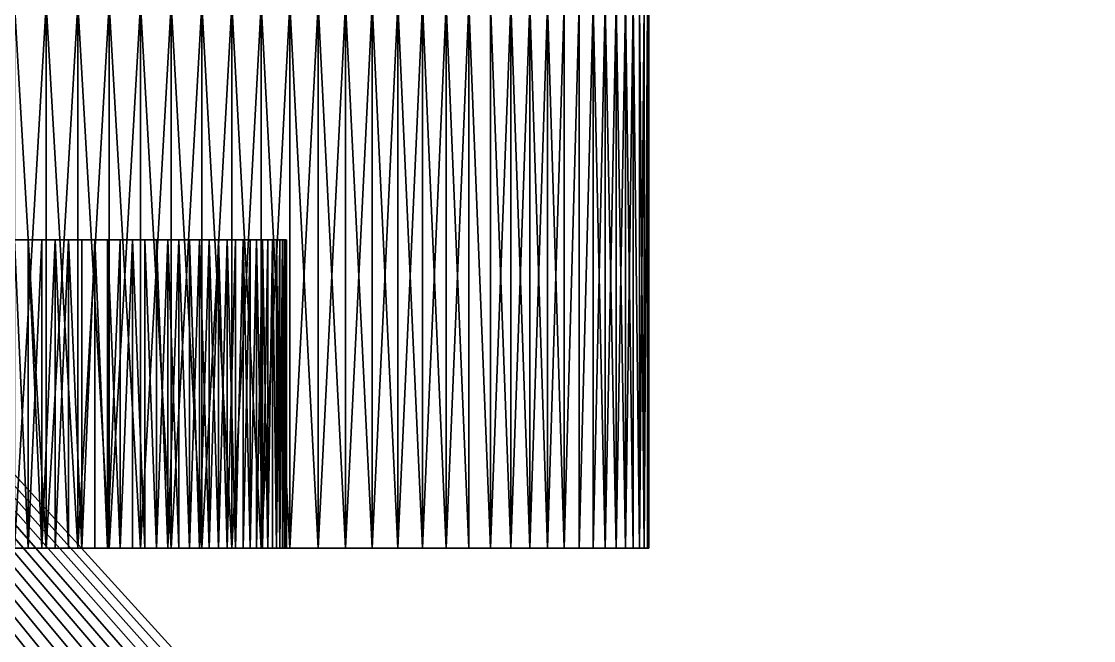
# Model space of a CAD drawing. Header units: millimetres. Extents: x 0 to 520, y -2 to 382.
# Drawn here: x 329.04 to 334.95, y 352.49 to 355.9 of the extents above; entities that cross this region are included whole.
import ezdxf

# ---------------------------------------------------------------- set-up
doc = ezdxf.new("R2010")
doc.units = ezdxf.units.MM

msp = doc.modelspace()

# ---------------------------------------------------------------- linework, layer by layer
at = {"layer": 'BRASS', "color": 52}
for points in [[(509.2, 369.2, 103), (10.8, 369.2, 103), (10.8, 10.8, 103)], [(509.2, 369.2, 103), (10.8, 10.8, 103), (509.2, 10.8, 103)], [(20.5, 359.5, 86), (499.5, 359.5, 86), (184.9589, 344.6495, 86)], [(184.9589, 344.6495, 86), (499.5, 359.5, 86), (185.0411, 344.6495, 86)], [(185.0411, 344.6495, 86), (499.5, 359.5, 86), (185.1233, 344.6454, 86)], [(185.1233, 344.6454, 86), (499.5, 359.5, 86), (185.2052, 344.6372, 86)], [(185.2052, 344.6372, 86), (499.5, 359.5, 86), (185.2865, 344.6249, 86)], [(185.2865, 344.6249, 86), (499.5, 359.5, 86), (185.3672, 344.6086, 86)], [(185.3672, 344.6086, 86), (499.5, 359.5, 86), (185.4469, 344.5883, 86)], [(185.4469, 344.5883, 86), (499.5, 359.5, 86), (185.5255, 344.5641, 86)], [(185.5255, 344.5641, 86), (499.5, 359.5, 86), (334.9589, 344.6495, 86)]]:
    msp.add_3dface(points, dxfattribs=at)
at = {"layer": 'STEEL', "color": 8}
for points in [[(335.0561, 346.7493, 86), (347, 360, 86), (323, 360, 86)], [(334.9439, 346.7493, 86), (335.0561, 346.7493, 86), (323, 360, 86)], [(334.8319, 346.7437, 86), (334.9439, 346.7493, 86), (323, 360, 86)], [(334.7202, 346.7325, 86), (334.8319, 346.7437, 86), (323, 360, 86)], [(334.6093, 346.7158, 86), (334.7202, 346.7325, 86), (323, 360, 86)], [(334.4993, 346.6936, 86), (334.6093, 346.7158, 86), (323, 360, 86)], [(334.3906, 346.6659, 86), (334.4993, 346.6936, 86), (323, 360, 86)], [(334.2834, 346.6328, 86), (334.3906, 346.6659, 86), (323, 360, 86)], [(334.178, 346.5945, 86), (334.2834, 346.6328, 86), (323, 360, 86)], [(334.0746, 346.5509, 86), (334.178, 346.5945, 86), (323, 360, 86)], [(333.9735, 346.5022, 86), (334.0746, 346.5509, 86), (323, 360, 86)], [(333.875, 346.4486, 86), (333.9735, 346.5022, 86), (323, 360, 86)], [(333.7793, 346.3901, 86), (333.875, 346.4486, 86), (323, 360, 86)], [(333.6866, 346.3269, 86), (333.7793, 346.3901, 86), (323, 360, 86)], [(333.5971, 346.2591, 86), (333.6866, 346.3269, 86), (323, 360, 86)], [(333.5112, 346.187, 86), (333.5971, 346.2591, 86), (323, 360, 86)], [(333.429, 346.1107, 86), (333.5112, 346.187, 86), (323, 360, 86)], [(333.3506, 346.0304, 86), (333.429, 346.1107, 86), (323, 360, 86)], [(333.2764, 345.9463, 86), (333.3506, 346.0304, 86), (323, 360, 86)], [(333.2065, 345.8586, 86), (333.2764, 345.9463, 86), (323, 360, 86)], [(333.141, 345.7675, 86), (333.2065, 345.8586, 86), (323, 360, 86)], [(333.0801, 345.6732, 86), (333.141, 345.7675, 86), (323, 360, 86)], [(333.024, 345.5761, 86), (333.0801, 345.6732, 86), (323, 360, 86)], [(332.9728, 345.4762, 86), (333.024, 345.5761, 86), (323, 360, 86)], [(332.9267, 345.374, 86), (332.9728, 345.4762, 86), (323, 360, 86)], [(332.8857, 345.2695, 86), (332.9267, 345.374, 86), (323, 360, 86)], [(332.85, 345.1632, 86), (332.8857, 345.2695, 86), (323, 360, 86)], [(332.8196, 345.0552, 86), (332.85, 345.1632, 86), (323, 360, 86)], [(332.7946, 344.9458, 86), (332.8196, 345.0552, 86), (323, 360, 86)], [(332.7751, 344.8353, 86), (332.7946, 344.9458, 86), (323, 360, 86)], [(332.7612, 344.724, 86), (332.7751, 344.8353, 86), (323, 360, 86)], [(323, 332, 86), (332.7612, 344.724, 86), (323, 360, 86)], [(334.9439, 346.7493, 83), (323, 357, 83), (335.0561, 346.7493, 83)], [(334.8319, 346.7437, 83), (323, 357, 83), (334.9439, 346.7493, 83)], [(334.7202, 346.7325, 83), (323, 357, 83), (334.8319, 346.7437, 83)], [(334.6093, 346.7158, 83), (323, 357, 83), (334.7202, 346.7325, 83)], [(334.4993, 346.6936, 83), (323, 357, 83), (334.6093, 346.7158, 83)], [(334.3906, 346.6659, 83), (323, 357, 83), (334.4993, 346.6936, 83)], [(334.2834, 346.6328, 83), (323, 357, 83), (334.3906, 346.6659, 83)], [(334.178, 346.5945, 83), (323, 357, 83), (334.2834, 346.6328, 83)], [(334.0746, 346.5509, 83), (323, 357, 83), (334.178, 346.5945, 83)], [(333.9735, 346.5022, 83), (323, 357, 83), (334.0746, 346.5509, 83)], [(333.875, 346.4486, 83), (323, 357, 83), (333.9735, 346.5022, 83)], [(333.7793, 346.3901, 83), (323, 357, 83), (333.875, 346.4486, 83)], [(333.6866, 346.3269, 83), (323, 357, 83), (333.7793, 346.3901, 83)], [(335.0561, 346.7493, 83), (323, 357, 83), (347, 357, 83)], [(333.6866, 346.3269, 83), (333.5971, 346.2591, 83), (323, 357, 83)], [(333.5971, 346.2591, 83), (333.5112, 346.187, 83), (323, 357, 83)], [(333.5112, 346.187, 83), (333.429, 346.1107, 83), (323, 357, 83)], [(333.429, 346.1107, 83), (333.3506, 346.0304, 83), (323, 357, 83)], [(333.3506, 346.0304, 83), (333.2764, 345.9463, 83), (323, 357, 83)], [(333.2764, 345.9463, 83), (333.2065, 345.8586, 83), (323, 357, 83)], [(333.2065, 345.8586, 83), (333.141, 345.7675, 83), (323, 357, 83)], [(333.141, 345.7675, 83), (333.0801, 345.6732, 83), (323, 357, 83)], [(333.0801, 345.6732, 83), (333.024, 345.5761, 83), (323, 357, 83)], [(333.024, 345.5761, 83), (332.9728, 345.4762, 83), (323, 357, 83)], [(332.9728, 345.4762, 83), (332.9267, 345.374, 83), (323, 357, 83)], [(332.9267, 345.374, 83), (332.8857, 345.2695, 83), (323, 357, 83)], [(332.8857, 345.2695, 83), (332.85, 345.1632, 83), (323, 357, 83)], [(332.85, 345.1632, 83), (332.8196, 345.0552, 83), (323, 357, 83)], [(332.8196, 345.0552, 83), (332.7946, 344.9458, 83), (323, 357, 83)], [(332.7946, 344.9458, 83), (332.7751, 344.8353, 83), (323, 357, 83)], [(332.7751, 344.8353, 83), (332.7612, 344.724, 83), (323, 357, 83)], [(332.7612, 344.724, 83), (332.7528, 344.6122, 83), (323, 357, 83)], [(332.7528, 344.6122, 83), (332.75, 344.5, 83), (323, 357, 83)], [(332.75, 344.5, 83), (323, 332, 83), (323, 357, 83)], [(329.1745, 353, 72.0044), (329, 353, 72), (329, 356, 72)], [(329.1745, 353, 72.0044), (329, 356, 72), (329.1745, 356, 72.0044)], [(329, 353, 79), (329.1745, 356, 78.9956), (329, 356, 79)], [(329, 353, 79), (329.1745, 353, 78.9956), (329.1745, 356, 78.9956)], [(329.3485, 353, 72.0174), (329.1745, 353, 72.0044), (329.1745, 356, 72.0044)], [(329.3485, 353, 72.0174), (329.1745, 356, 72.0044), (329.3485, 356, 72.0174)], [(329.1745, 353, 78.9956), (329.3485, 353, 78.9826), (329.3485, 356, 78.9826)], [(329.1745, 353, 78.9956), (329.3485, 356, 78.9826), (329.1745, 356, 78.9956)], [(329.5216, 353, 72.0391), (329.3485, 353, 72.0174), (329.3485, 356, 72.0174)], [(329.5216, 353, 72.0391), (329.3485, 356, 72.0174), (329.5216, 356, 72.0391)], [(329.3485, 353, 78.9826), (329.5216, 356, 78.9609), (329.3485, 356, 78.9826)], [(329.3485, 353, 78.9826), (329.5216, 353, 78.9609), (329.5216, 356, 78.9609)], [(329.6935, 353, 72.0694), (329.5216, 353, 72.0391), (329.5216, 356, 72.0391)], [(329.6935, 353, 72.0694), (329.5216, 356, 72.0391), (329.6935, 356, 72.0694)], [(329.5216, 353, 78.9609), (329.6935, 353, 78.9306), (329.6935, 356, 78.9306)], [(329.5216, 353, 78.9609), (329.6935, 356, 78.9306), (329.5216, 356, 78.9609)], [(329.8637, 353, 72.1082), (329.6935, 353, 72.0694), (329.6935, 356, 72.0694)], [(329.8637, 353, 72.1082), (329.6935, 356, 72.0694), (329.8637, 356, 72.1082)], [(329.6935, 353, 78.9306), (329.8637, 353, 78.8918), (329.8637, 356, 78.8918)], [(329.6935, 353, 78.9306), (329.8637, 356, 78.8918), (329.6935, 356, 78.9306)], [(330.0316, 353, 72.1555), (329.8637, 353, 72.1082), (329.8637, 356, 72.1082)], [(330.0316, 353, 72.1555), (329.8637, 356, 72.1082), (330.0316, 356, 72.1555)], [(329.8637, 353, 78.8918), (330.0316, 353, 78.8445), (330.0316, 356, 78.8445)], [(329.8637, 353, 78.8918), (330.0316, 356, 78.8445), (329.8637, 356, 78.8918)], [(330.1971, 353, 72.2111), (330.0316, 353, 72.1555), (330.0316, 356, 72.1555)], [(330.1971, 353, 72.2111), (330.0316, 356, 72.1555), (330.1971, 356, 72.2111)], [(330.0316, 353, 78.8445), (330.1971, 353, 78.7889), (330.1971, 356, 78.7889)], [(330.0316, 353, 78.8445), (330.1971, 356, 78.7889), (330.0316, 356, 78.8445)], [(330.3595, 353, 72.2748), (330.1971, 353, 72.2111), (330.1971, 356, 72.2111)], [(330.3595, 353, 72.2748), (330.1971, 356, 72.2111), (330.3595, 356, 72.2748)], [(330.1971, 353, 78.7889), (330.3595, 353, 78.7252), (330.3595, 356, 78.7252)], [(330.1971, 353, 78.7889), (330.3595, 356, 78.7252), (330.1971, 356, 78.7889)], [(330.5186, 353, 72.3466), (330.3595, 353, 72.2748), (330.3595, 356, 72.2748)], [(330.5186, 353, 72.3466), (330.3595, 356, 72.2748), (330.5186, 356, 72.3466)], [(330.3595, 353, 78.7252), (330.5186, 353, 78.6534), (330.5186, 356, 78.6534)], [(330.3595, 353, 78.7252), (330.5186, 356, 78.6534), (330.3595, 356, 78.7252)], [(330.6739, 353, 72.4262), (330.5186, 353, 72.3466), (330.5186, 356, 72.3466)], [(330.6739, 353, 72.4262), (330.5186, 356, 72.3466), (330.6739, 356, 72.4262)], [(330.5186, 353, 78.6534), (330.6739, 353, 78.5738), (330.6739, 356, 78.5738)], [(330.5186, 353, 78.6534), (330.6739, 356, 78.5738), (330.5186, 356, 78.6534)], [(330.825, 353, 72.5135), (330.6739, 353, 72.4262), (330.6739, 356, 72.4262)], [(330.825, 353, 72.5135), (330.6739, 356, 72.4262), (330.825, 356, 72.5135)], [(330.6739, 353, 78.5738), (330.825, 353, 78.4865), (330.825, 356, 78.4865)], [(330.6739, 353, 78.5738), (330.825, 356, 78.4865), (330.6739, 356, 78.5738)], [(330.9716, 353, 72.6082), (330.825, 356, 72.5135), (330.9716, 356, 72.6082)], [(330.9716, 353, 72.6082), (330.825, 353, 72.5135), (330.825, 356, 72.5135)], [(330.825, 353, 78.4865), (330.9716, 353, 78.3918), (330.9716, 356, 78.3918)], [(330.825, 353, 78.4865), (330.9716, 356, 78.3918), (330.825, 356, 78.4865)], [(331.1133, 353, 72.71), (330.9716, 356, 72.6082), (331.1133, 356, 72.71)], [(331.1133, 353, 72.71), (330.9716, 353, 72.6082), (330.9716, 356, 72.6082)], [(330.9716, 353, 78.3918), (331.1133, 353, 78.29), (331.1133, 356, 78.29)], [(330.9716, 353, 78.3918), (331.1133, 356, 78.29), (330.9716, 356, 78.3918)], [(331.2498, 353, 72.8188), (331.1133, 356, 72.71), (331.2498, 356, 72.8188)], [(331.2498, 353, 72.8188), (331.1133, 353, 72.71), (331.1133, 356, 72.71)], [(331.1133, 353, 78.29), (331.2498, 353, 78.1812), (331.2498, 356, 78.1812)], [(331.1133, 353, 78.29), (331.2498, 356, 78.1812), (331.1133, 356, 78.29)], [(331.3806, 353, 72.9343), (331.2498, 356, 72.8188), (331.3806, 356, 72.9343)], [(331.3806, 353, 72.9343), (331.2498, 353, 72.8188), (331.2498, 356, 72.8188)], [(331.2498, 353, 78.1812), (331.3806, 353, 78.0657), (331.3806, 356, 78.0657)], [(331.2498, 353, 78.1812), (331.3806, 356, 78.0657), (331.2498, 356, 78.1812)], [(331.5055, 353, 73.0562), (331.3806, 356, 72.9343), (331.5055, 356, 73.0562)], [(331.5055, 353, 73.0562), (331.3806, 353, 72.9343), (331.3806, 356, 72.9343)], [(331.3806, 353, 78.0657), (331.5055, 356, 77.9438), (331.3806, 356, 78.0657)], [(331.3806, 353, 78.0657), (331.5055, 353, 77.9438), (331.5055, 356, 77.9438)], [(331.6242, 353, 73.1841), (331.5055, 356, 73.0562), (331.6242, 356, 73.1841)], [(331.6242, 353, 73.1841), (331.5055, 353, 73.0562), (331.5055, 356, 73.0562)], [(331.6242, 353, 77.8159), (331.6242, 356, 77.8159), (331.5055, 356, 77.9438)], [(331.5055, 353, 77.9438), (331.6242, 353, 77.8159), (331.5055, 356, 77.9438)], [(331.7364, 353, 73.3178), (331.6242, 356, 73.1841), (331.7364, 356, 73.3178)], [(331.7364, 353, 73.3178), (331.6242, 353, 73.1841), (331.6242, 356, 73.1841)], [(331.6242, 353, 77.8159), (331.7364, 356, 77.6822), (331.6242, 356, 77.8159)], [(331.6242, 353, 77.8159), (331.7364, 353, 77.6822), (331.7364, 356, 77.6822)], [(331.7364, 353, 73.3178), (331.7364, 356, 73.3178), (331.8418, 356, 73.4569)], [(331.8418, 353, 73.4569), (331.7364, 353, 73.3178), (331.8418, 356, 73.4569)], [(331.8418, 353, 77.5431), (331.8418, 356, 77.5431), (331.7364, 356, 77.6822)], [(331.7364, 353, 77.6822), (331.8418, 353, 77.5431), (331.7364, 356, 77.6822)], [(331.9401, 353, 73.6011), (331.8418, 356, 73.4569), (331.9401, 356, 73.6011)], [(331.9401, 353, 73.6011), (331.8418, 353, 73.4569), (331.8418, 356, 73.4569)], [(331.8418, 353, 77.5431), (331.9401, 356, 77.3989), (331.8418, 356, 77.5431)], [(331.8418, 353, 77.5431), (331.9401, 353, 77.3989), (331.9401, 356, 77.3989)], [(332.0311, 353, 73.75), (331.9401, 356, 73.6011), (332.0311, 356, 73.75)], [(332.0311, 353, 73.75), (331.9401, 353, 73.6011), (331.9401, 356, 73.6011)], [(331.9401, 353, 77.3989), (332.0311, 356, 77.25), (331.9401, 356, 77.3989)], [(331.9401, 353, 77.3989), (332.0311, 353, 77.25), (332.0311, 356, 77.25)], [(332.0311, 353, 73.75), (332.0311, 356, 73.75), (332.1146, 356, 73.9033)], [(332.1146, 353, 73.9033), (332.0311, 353, 73.75), (332.1146, 356, 73.9033)], [(332.0311, 353, 77.25), (332.1146, 356, 77.0967), (332.0311, 356, 77.25)], [(332.0311, 353, 77.25), (332.1146, 353, 77.0967), (332.1146, 356, 77.0967)], [(332.1146, 353, 73.9033), (332.1146, 356, 73.9033), (332.1903, 356, 74.0605)], [(332.1903, 353, 74.0605), (332.1146, 353, 73.9033), (332.1903, 356, 74.0605)], [(332.1146, 353, 77.0967), (332.1903, 356, 76.9395), (332.1146, 356, 77.0967)], [(332.1146, 353, 77.0967), (332.1903, 353, 76.9395), (332.1903, 356, 76.9395)], [(332.2581, 353, 74.2213), (332.1903, 356, 74.0605), (332.2581, 356, 74.2213)], [(332.2581, 353, 74.2213), (332.1903, 353, 74.0605), (332.1903, 356, 74.0605)], [(332.1903, 353, 76.9395), (332.2581, 356, 76.7787), (332.1903, 356, 76.9395)], [(332.1903, 353, 76.9395), (332.2581, 353, 76.7787), (332.2581, 356, 76.7787)], [(332.3177, 353, 74.3853), (332.2581, 353, 74.2213), (332.2581, 356, 74.2213)], [(332.3177, 353, 74.3853), (332.2581, 356, 74.2213), (332.3177, 356, 74.3853)], [(332.2581, 353, 76.7787), (332.3177, 356, 76.6147), (332.2581, 356, 76.7787)], [(332.2581, 353, 76.7787), (332.3177, 353, 76.6147), (332.3177, 356, 76.6147)], [(332.3692, 353, 74.5521), (332.3177, 353, 74.3853), (332.3177, 356, 74.3853)], [(332.3692, 353, 74.5521), (332.3177, 356, 74.3853), (332.3692, 356, 74.5521)], [(332.3177, 353, 76.6147), (332.3692, 356, 76.4479), (332.3177, 356, 76.6147)], [(332.3177, 353, 76.6147), (332.3692, 353, 76.4479), (332.3692, 356, 76.4479)], [(332.4122, 353, 74.7212), (332.3692, 353, 74.5521), (332.3692, 356, 74.5521)], [(332.4122, 353, 74.7212), (332.3692, 356, 74.5521), (332.4122, 356, 74.7212)], [(332.3692, 353, 76.4479), (332.4122, 356, 76.2788), (332.3692, 356, 76.4479)], [(332.3692, 353, 76.4479), (332.4122, 353, 76.2788), (332.4122, 356, 76.2788)], [(332.4468, 353, 74.8922), (332.4122, 353, 74.7212), (332.4122, 356, 74.7212)], [(332.4468, 353, 74.8922), (332.4122, 356, 74.7212), (332.4468, 356, 74.8922)], [(332.4468, 353, 76.1078), (332.4468, 356, 76.1078), (332.4122, 356, 76.2788)], [(332.4122, 353, 76.2788), (332.4468, 353, 76.1078), (332.4122, 356, 76.2788)], [(332.4728, 353, 75.0648), (332.4468, 356, 74.8922), (332.4728, 356, 75.0648)], [(332.4728, 353, 75.0648), (332.4468, 353, 74.8922), (332.4468, 356, 74.8922)], [(332.4468, 353, 76.1078), (332.4728, 356, 75.9352), (332.4468, 356, 76.1078)], [(332.4468, 353, 76.1078), (332.4728, 353, 75.9352), (332.4728, 356, 75.9352)], [(332.4728, 353, 75.0648), (332.4728, 356, 75.0648), (332.4902, 356, 75.2384)], [(332.4902, 353, 75.2384), (332.4728, 353, 75.0648), (332.4902, 356, 75.2384)], [(332.4728, 353, 75.9352), (332.4902, 356, 75.7616), (332.4728, 356, 75.9352)], [(332.4728, 353, 75.9352), (332.4902, 353, 75.7616), (332.4902, 356, 75.7616)], [(332.4902, 353, 75.2384), (332.4902, 356, 75.2384), (332.4989, 356, 75.4127)], [(332.4989, 353, 75.4127), (332.4902, 353, 75.2384), (332.4989, 356, 75.4127)], [(332.4902, 353, 75.7616), (332.4989, 356, 75.5873), (332.4902, 356, 75.7616)], [(332.4902, 353, 75.7616), (332.4989, 353, 75.5873), (332.4989, 356, 75.5873)], [(332.4989, 353, 75.5873), (332.4989, 356, 75.4127), (332.4989, 356, 75.5873)], [(332.4989, 353, 75.5873), (332.4989, 353, 75.4127), (332.4989, 356, 75.4127)], [(327.5005, 354.7, 75.4626), (327.5376, 354.7, 75.1662), (330.4624, 354.7, 75.1662)], [(327.5005, 354.7, 75.4626), (330.4624, 354.7, 75.1662), (330.4772, 354.7, 75.2395)], [(327.5005, 354.7, 75.4626), (330.4772, 354.7, 75.2395), (330.4884, 354.7, 75.3135)], [(327.5005, 354.7, 75.5374), (327.5005, 354.7, 75.4626), (330.4884, 354.7, 75.3135)], [(327.5005, 354.7, 75.5374), (330.4884, 354.7, 75.3135), (330.4958, 354.7, 75.3879)], [(327.5376, 354.7, 75.8338), (327.5005, 354.7, 75.5374), (330.4958, 354.7, 75.3879)], [(327.5376, 354.7, 75.1662), (330.4219, 354.7, 75.0223), (330.4439, 354.7, 75.0937)], [(327.5376, 354.7, 75.1662), (330.4439, 354.7, 75.0937), (330.4624, 354.7, 75.1662)], [(327.5376, 354.7, 75.1662), (327.5561, 354.7, 75.0937), (330.4219, 354.7, 75.0223)], [(327.5376, 354.7, 75.8338), (330.4958, 354.7, 75.6121), (330.4772, 354.7, 75.7605)], [(327.5376, 354.7, 75.8338), (330.4958, 354.7, 75.3879), (330.4995, 354.7, 75.5374)], [(327.5376, 354.7, 75.8338), (330.4995, 354.7, 75.5374), (330.4958, 354.7, 75.6121)], [(327.5561, 354.7, 75.9063), (327.5376, 354.7, 75.8338), (330.4772, 354.7, 75.7605)], [(327.5561, 354.7, 75.0937), (330.3348, 354.7, 74.8157), (330.4219, 354.7, 75.0223)], [(327.5561, 354.7, 75.0937), (327.6327, 354.7, 74.8831), (330.3348, 354.7, 74.8157)], [(327.6327, 354.7, 76.1169), (327.5561, 354.7, 75.9063), (330.4772, 354.7, 75.7605)], [(327.6327, 354.7, 74.8831), (330.2179, 354.7, 74.6244), (330.3348, 354.7, 74.8157)], [(327.6327, 354.7, 74.8831), (327.701, 354.7, 74.75), (330.1727, 354.7, 74.5648)], [(327.6327, 354.7, 74.8831), (330.1727, 354.7, 74.5648), (330.2179, 354.7, 74.6244)], [(327.6652, 354.7, 76.1843), (327.6327, 354.7, 76.1169), (330.4772, 354.7, 75.7605)], [(327.6652, 354.7, 76.1843), (330.4772, 354.7, 75.7605), (330.3673, 354.7, 76.1169)], [(327.701, 354.7, 76.25), (327.6652, 354.7, 76.1843), (330.3673, 354.7, 76.1169)], [(327.701, 354.7, 74.75), (327.74, 354.7, 74.6862), (330.1247, 354.7, 74.5075)], [(327.701, 354.7, 74.75), (330.1247, 354.7, 74.5075), (330.1727, 354.7, 74.5648)], [(327.7821, 354.7, 76.3756), (327.701, 354.7, 76.25), (330.3673, 354.7, 76.1169)], [(327.74, 354.7, 74.6862), (327.8753, 354.7, 74.5075), (330.0203, 354.7, 74.4004)], [(327.74, 354.7, 74.6862), (330.0203, 354.7, 74.4004), (330.0738, 354.7, 74.4526)], [(327.74, 354.7, 74.6862), (330.0738, 354.7, 74.4526), (330.1247, 354.7, 74.5075)], [(327.7821, 354.7, 76.3756), (330.3673, 354.7, 76.1169), (330.3348, 354.7, 76.1843)], [(327.7821, 354.7, 76.3756), (330.3348, 354.7, 76.1843), (330.2179, 354.7, 76.3756)], [(327.9262, 354.7, 76.5474), (327.7821, 354.7, 76.3756), (330.2179, 354.7, 76.3756)], [(327.8753, 354.7, 74.5075), (329.3701, 354.7, 74.0464), (329.4421, 354.7, 74.0666)], [(327.8753, 354.7, 74.5075), (329.4421, 354.7, 74.0666), (329.513, 354.7, 74.0905)], [(327.8753, 354.7, 74.5075), (329.513, 354.7, 74.0905), (329.5827, 354.7, 74.1178)], [(327.8753, 354.7, 74.5075), (329.5827, 354.7, 74.1178), (329.6508, 354.7, 74.1485)], [(327.8753, 354.7, 74.5075), (329.6508, 354.7, 74.1485), (329.7174, 354.7, 74.1827)], [(327.8753, 354.7, 74.5075), (329.7174, 354.7, 74.1827), (329.7822, 354.7, 74.2201)], [(327.8753, 354.7, 74.5075), (329.7822, 354.7, 74.2201), (329.845, 354.7, 74.2606)], [(327.8753, 354.7, 74.5075), (329.845, 354.7, 74.2606), (329.9057, 354.7, 74.3043)], [(327.8753, 354.7, 74.5075), (329.9057, 354.7, 74.3043), (329.9642, 354.7, 74.3509)], [(327.8753, 354.7, 74.5075), (329.9642, 354.7, 74.3509), (330.0203, 354.7, 74.4004)], [(327.8753, 354.7, 74.5075), (328.155, 354.7, 74.2606), (329.3701, 354.7, 74.0464)], [(327.9262, 354.7, 76.5474), (329.6508, 354.7, 76.8515), (328.487, 354.7, 76.9095)], [(327.9262, 354.7, 76.5474), (330.2179, 354.7, 76.3756), (330.0738, 354.7, 76.5474)], [(327.9262, 354.7, 76.5474), (330.0738, 354.7, 76.5474), (329.6508, 354.7, 76.8515)], [(328.155, 354.7, 74.2606), (329, 354.7, 74), (329.0748, 354.7, 74.0019)], [(328.155, 354.7, 74.2606), (329.0748, 354.7, 74.0019), (329.1494, 354.7, 74.0075)], [(328.155, 354.7, 74.2606), (329.1494, 354.7, 74.0075), (329.2236, 354.7, 74.0168)], [(328.155, 354.7, 74.2606), (329.2236, 354.7, 74.0168), (329.2972, 354.7, 74.0297)], [(328.155, 354.7, 74.2606), (329.2972, 354.7, 74.0297), (329.3701, 354.7, 74.0464)], [(328.487, 354.7, 76.9095), (329.513, 354.7, 76.9095), (329.4421, 354.7, 76.9334)], [(328.487, 354.7, 76.9095), (329.6508, 354.7, 76.8515), (329.513, 354.7, 76.9095)], [(328.487, 354.7, 76.9095), (329.4421, 354.7, 76.9334), (328.8506, 354.7, 76.9925)], [(328.8506, 354.7, 76.9925), (329.4421, 354.7, 76.9334), (329.0748, 354.7, 76.9981)], [(328.8506, 354.7, 76.9925), (329.0748, 354.7, 76.9981), (329, 354.7, 77)], [(329, 353, 74), (329.0748, 353, 74.0019), (329, 354.7, 74)], [(329, 354.7, 74), (329.0748, 353, 74.0019), (329.0748, 354.7, 74.0019)], [(329.0748, 354.7, 76.9981), (329.0748, 353, 76.9981), (329, 354.7, 77)], [(329.0748, 353, 76.9981), (329, 353, 77), (329, 354.7, 77)], [(329.0748, 353, 74.0019), (329.1494, 353, 74.0075), (329.0748, 354.7, 74.0019)], [(329.0748, 354.7, 74.0019), (329.1494, 353, 74.0075), (329.1494, 354.7, 74.0075)], [(329.1494, 354.7, 76.9925), (329.0748, 353, 76.9981), (329.0748, 354.7, 76.9981)], [(329.1494, 353, 76.9925), (329.0748, 353, 76.9981), (329.1494, 354.7, 76.9925)], [(329.0748, 354.7, 76.9981), (329.4421, 354.7, 76.9334), (329.2236, 354.7, 76.9832)], [(329.0748, 354.7, 76.9981), (329.2236, 354.7, 76.9832), (329.1494, 354.7, 76.9925)], [(329.1494, 354.7, 74.0075), (329.1494, 353, 74.0075), (329.2236, 354.7, 74.0168)], [(329.1494, 353, 74.0075), (329.2236, 353, 74.0168), (329.2236, 354.7, 74.0168)], [(329.2236, 353, 76.9832), (329.1494, 353, 76.9925), (329.2236, 354.7, 76.9832)], [(329.2236, 354.7, 76.9832), (329.1494, 353, 76.9925), (329.1494, 354.7, 76.9925)], [(329.2236, 353, 74.0168), (329.2972, 353, 74.0297), (329.2236, 354.7, 74.0168)], [(329.2236, 354.7, 74.0168), (329.2972, 353, 74.0297), (329.2972, 354.7, 74.0297)], [(329.2972, 353, 76.9703), (329.2236, 353, 76.9832), (329.2972, 354.7, 76.9703)], [(329.2972, 354.7, 76.9703), (329.2236, 353, 76.9832), (329.2236, 354.7, 76.9832)], [(329.2236, 354.7, 76.9832), (329.4421, 354.7, 76.9334), (329.2972, 354.7, 76.9703)], [(329.2972, 353, 74.0297), (329.3701, 353, 74.0464), (329.2972, 354.7, 74.0297)], [(329.2972, 354.7, 74.0297), (329.3701, 353, 74.0464), (329.3701, 354.7, 74.0464)], [(329.3701, 354.7, 76.9536), (329.3701, 353, 76.9536), (329.2972, 354.7, 76.9703)], [(329.3701, 353, 76.9536), (329.2972, 353, 76.9703), (329.2972, 354.7, 76.9703)], [(329.2972, 354.7, 76.9703), (329.4421, 354.7, 76.9334), (329.3701, 354.7, 76.9536)], [(329.3701, 354.7, 74.0464), (329.3701, 353, 74.0464), (329.4421, 354.7, 74.0666)], [(329.3701, 353, 74.0464), (329.4421, 353, 74.0666), (329.4421, 354.7, 74.0666)], [(329.4421, 353, 76.9334), (329.3701, 353, 76.9536), (329.4421, 354.7, 76.9334)], [(329.4421, 354.7, 76.9334), (329.3701, 353, 76.9536), (329.3701, 354.7, 76.9536)], [(329.4421, 353, 74.0666), (329.513, 353, 74.0905), (329.4421, 354.7, 74.0666)], [(329.4421, 354.7, 74.0666), (329.513, 353, 74.0905), (329.513, 354.7, 74.0905)], [(329.513, 354.7, 76.9095), (329.513, 353, 76.9095), (329.4421, 354.7, 76.9334)], [(329.513, 353, 76.9095), (329.4421, 353, 76.9334), (329.4421, 354.7, 76.9334)], [(329.513, 353, 74.0905), (329.5827, 353, 74.1178), (329.513, 354.7, 74.0905)], [(329.513, 354.7, 74.0905), (329.5827, 353, 74.1178), (329.5827, 354.7, 74.1178)], [(329.5827, 353, 76.8822), (329.513, 353, 76.9095), (329.5827, 354.7, 76.8822)], [(329.5827, 354.7, 76.8822), (329.513, 353, 76.9095), (329.513, 354.7, 76.9095)], [(329.513, 354.7, 76.9095), (329.6508, 354.7, 76.8515), (329.5827, 354.7, 76.8822)], [(329.5827, 354.7, 74.1178), (329.5827, 353, 74.1178), (329.6508, 354.7, 74.1485)], [(329.5827, 353, 74.1178), (329.6508, 353, 74.1485), (329.6508, 354.7, 74.1485)], [(329.6508, 353, 76.8515), (329.5827, 353, 76.8822), (329.6508, 354.7, 76.8515)], [(329.6508, 354.7, 76.8515), (329.5827, 353, 76.8822), (329.5827, 354.7, 76.8822)], [(329.6508, 353, 74.1485), (329.7174, 353, 74.1827), (329.6508, 354.7, 74.1485)], [(329.6508, 354.7, 74.1485), (329.7174, 353, 74.1827), (329.7174, 354.7, 74.1827)], [(329.7174, 354.7, 76.8173), (329.7174, 353, 76.8173), (329.6508, 354.7, 76.8515)], [(329.7174, 353, 76.8173), (329.6508, 353, 76.8515), (329.6508, 354.7, 76.8515)], [(329.6508, 354.7, 76.8515), (329.7822, 354.7, 76.7799), (329.7174, 354.7, 76.8173)], [(329.6508, 354.7, 76.8515), (330.0738, 354.7, 76.5474), (329.9057, 354.7, 76.6957)], [(329.6508, 354.7, 76.8515), (329.9057, 354.7, 76.6957), (329.7822, 354.7, 76.7799)], [(329.7174, 353, 74.1827), (329.7822, 353, 74.2201), (329.7174, 354.7, 74.1827)], [(329.7174, 354.7, 74.1827), (329.7822, 353, 74.2201), (329.7822, 354.7, 74.2201)], [(329.7822, 354.7, 76.7799), (329.7822, 353, 76.7799), (329.7174, 354.7, 76.8173)], [(329.7822, 353, 76.7799), (329.7174, 353, 76.8173), (329.7174, 354.7, 76.8173)], [(329.7822, 354.7, 74.2201), (329.7822, 353, 74.2201), (329.845, 354.7, 74.2606)], [(329.7822, 353, 74.2201), (329.845, 353, 74.2606), (329.845, 354.7, 74.2606)], [(329.845, 354.7, 76.7394), (329.845, 353, 76.7394), (329.7822, 354.7, 76.7799)], [(329.845, 353, 76.7394), (329.7822, 353, 76.7799), (329.7822, 354.7, 76.7799)], [(329.7822, 354.7, 76.7799), (329.9057, 354.7, 76.6957), (329.845, 354.7, 76.7394)], [(329.845, 354.7, 74.2606), (329.9057, 353, 74.3043), (329.9057, 354.7, 74.3043)], [(329.845, 353, 74.2606), (329.9057, 353, 74.3043), (329.845, 354.7, 74.2606)], [(329.9057, 354.7, 76.6957), (329.845, 353, 76.7394), (329.845, 354.7, 76.7394)], [(329.9057, 353, 76.6957), (329.845, 353, 76.7394), (329.9057, 354.7, 76.6957)], [(329.9057, 354.7, 74.3043), (329.9642, 353, 74.3509), (329.9642, 354.7, 74.3509)], [(329.9057, 353, 74.3043), (329.9642, 353, 74.3509), (329.9057, 354.7, 74.3043)], [(329.9642, 354.7, 76.6491), (329.9642, 353, 76.6491), (329.9057, 354.7, 76.6957)], [(329.9642, 353, 76.6491), (329.9057, 353, 76.6957), (329.9057, 354.7, 76.6957)], [(329.9057, 354.7, 76.6957), (330.0738, 354.7, 76.5474), (329.9642, 354.7, 76.6491)], [(329.9642, 354.7, 74.3509), (329.9642, 353, 74.3509), (330.0203, 354.7, 74.4004)], [(329.9642, 353, 74.3509), (330.0203, 353, 74.4004), (330.0203, 354.7, 74.4004)], [(330.0203, 354.7, 76.5996), (330.0203, 353, 76.5996), (329.9642, 354.7, 76.6491)], [(330.0203, 353, 76.5996), (329.9642, 353, 76.6491), (329.9642, 354.7, 76.6491)], [(329.9642, 354.7, 76.6491), (330.0738, 354.7, 76.5474), (330.0203, 354.7, 76.5996)], [(330.0203, 354.7, 74.4004), (330.0738, 353, 74.4526), (330.0738, 354.7, 74.4526)], [(330.0203, 353, 74.4004), (330.0738, 353, 74.4526), (330.0203, 354.7, 74.4004)], [(330.0738, 354.7, 76.5474), (330.0203, 353, 76.5996), (330.0203, 354.7, 76.5996)], [(330.0738, 353, 76.5474), (330.0203, 353, 76.5996), (330.0738, 354.7, 76.5474)], [(330.0738, 354.7, 74.4526), (330.0738, 353, 74.4526), (330.1247, 354.7, 74.5075)], [(330.0738, 353, 74.4526), (330.1247, 353, 74.5075), (330.1247, 354.7, 74.5075)], [(330.1247, 354.7, 76.4925), (330.1247, 353, 76.4925), (330.0738, 354.7, 76.5474)], [(330.1247, 353, 76.4925), (330.0738, 353, 76.5474), (330.0738, 354.7, 76.5474)], [(330.0738, 354.7, 76.5474), (330.2179, 354.7, 76.3756), (330.1727, 354.7, 76.4352)], [(330.0738, 354.7, 76.5474), (330.1727, 354.7, 76.4352), (330.1247, 354.7, 76.4925)], [(330.1247, 354.7, 74.5075), (330.1727, 353, 74.5648), (330.1727, 354.7, 74.5648)], [(330.1247, 353, 74.5075), (330.1727, 353, 74.5648), (330.1247, 354.7, 74.5075)], [(330.1727, 354.7, 76.4352), (330.1247, 353, 76.4925), (330.1247, 354.7, 76.4925)], [(330.1727, 353, 76.4352), (330.1247, 353, 76.4925), (330.1727, 354.7, 76.4352)], [(330.1727, 354.7, 74.5648), (330.2179, 353, 74.6244), (330.2179, 354.7, 74.6244)], [(330.1727, 353, 74.5648), (330.2179, 353, 74.6244), (330.1727, 354.7, 74.5648)], [(330.2179, 354.7, 76.3756), (330.1727, 353, 76.4352), (330.1727, 354.7, 76.4352)], [(330.2179, 353, 76.3756), (330.1727, 353, 76.4352), (330.2179, 354.7, 76.3756)], [(330.2179, 354.7, 74.6244), (330.2179, 353, 74.6244), (330.26, 354.7, 74.6862)], [(330.2179, 353, 74.6244), (330.26, 353, 74.6862), (330.26, 354.7, 74.6862)], [(330.26, 354.7, 76.3138), (330.2179, 353, 76.3756), (330.2179, 354.7, 76.3756)], [(330.26, 353, 76.3138), (330.2179, 353, 76.3756), (330.26, 354.7, 76.3138)], [(330.3348, 354.7, 74.8157), (330.2179, 354.7, 74.6244), (330.26, 354.7, 74.6862)], [(330.2179, 354.7, 76.3756), (330.3348, 354.7, 76.1843), (330.299, 354.7, 76.25)], [(330.2179, 354.7, 76.3756), (330.299, 354.7, 76.25), (330.26, 354.7, 76.3138)], [(330.26, 354.7, 74.6862), (330.299, 353, 74.75), (330.299, 354.7, 74.75)], [(330.26, 353, 74.6862), (330.299, 353, 74.75), (330.26, 354.7, 74.6862)], [(330.299, 354.7, 76.25), (330.26, 353, 76.3138), (330.26, 354.7, 76.3138)], [(330.299, 353, 76.25), (330.26, 353, 76.3138), (330.299, 354.7, 76.25)], [(330.3348, 354.7, 74.8157), (330.26, 354.7, 74.6862), (330.299, 354.7, 74.75)], [(330.299, 354.7, 74.75), (330.299, 353, 74.75), (330.3348, 354.7, 74.8157)], [(330.299, 353, 74.75), (330.3348, 353, 74.8157), (330.3348, 354.7, 74.8157)], [(330.3348, 354.7, 76.1843), (330.299, 353, 76.25), (330.299, 354.7, 76.25)], [(330.3348, 353, 76.1843), (330.299, 353, 76.25), (330.3348, 354.7, 76.1843)], [(330.3348, 354.7, 74.8157), (330.3673, 353, 74.8831), (330.3673, 354.7, 74.8831)], [(330.3348, 353, 74.8157), (330.3673, 353, 74.8831), (330.3348, 354.7, 74.8157)], [(330.3673, 354.7, 76.1169), (330.3348, 353, 76.1843), (330.3348, 354.7, 76.1843)], [(330.3673, 353, 76.1169), (330.3348, 353, 76.1843), (330.3673, 354.7, 76.1169)], [(330.4219, 354.7, 75.0223), (330.3348, 354.7, 74.8157), (330.3673, 354.7, 74.8831)], [(330.3673, 354.7, 74.8831), (330.3673, 353, 74.8831), (330.3963, 354.7, 74.952)], [(330.3673, 353, 74.8831), (330.3963, 353, 74.952), (330.3963, 354.7, 74.952)], [(330.3963, 354.7, 76.048), (330.3963, 353, 76.048), (330.3673, 354.7, 76.1169)], [(330.3963, 353, 76.048), (330.3673, 353, 76.1169), (330.3673, 354.7, 76.1169)], [(330.4219, 354.7, 75.0223), (330.3673, 354.7, 74.8831), (330.3963, 354.7, 74.952)], [(330.3673, 354.7, 76.1169), (330.4219, 354.7, 75.9777), (330.3963, 354.7, 76.048)], [(330.3673, 354.7, 76.1169), (330.4624, 354.7, 75.8338), (330.4219, 354.7, 75.9777)], [(330.3673, 354.7, 76.1169), (330.4772, 354.7, 75.7605), (330.4624, 354.7, 75.8338)], [(330.3963, 354.7, 74.952), (330.3963, 353, 74.952), (330.4219, 354.7, 75.0223)], [(330.3963, 353, 74.952), (330.4219, 353, 75.0223), (330.4219, 354.7, 75.0223)], [(330.4219, 354.7, 75.9777), (330.3963, 353, 76.048), (330.3963, 354.7, 76.048)], [(330.4219, 353, 75.9777), (330.3963, 353, 76.048), (330.4219, 354.7, 75.9777)], [(330.4219, 353, 75.0223), (330.4439, 353, 75.0937), (330.4219, 354.7, 75.0223)], [(330.4219, 354.7, 75.0223), (330.4439, 353, 75.0937), (330.4439, 354.7, 75.0937)], [(330.4439, 354.7, 75.9063), (330.4439, 353, 75.9063), (330.4219, 354.7, 75.9777)], [(330.4439, 353, 75.9063), (330.4219, 353, 75.9777), (330.4219, 354.7, 75.9777)], [(330.4219, 354.7, 75.9777), (330.4624, 354.7, 75.8338), (330.4439, 354.7, 75.9063)], [(330.4439, 353, 75.0937), (330.4624, 353, 75.1662), (330.4439, 354.7, 75.0937)], [(330.4439, 354.7, 75.0937), (330.4624, 353, 75.1662), (330.4624, 354.7, 75.1662)], [(330.4624, 354.7, 75.8338), (330.4439, 353, 75.9063), (330.4439, 354.7, 75.9063)], [(330.4624, 353, 75.8338), (330.4439, 353, 75.9063), (330.4624, 354.7, 75.8338)], [(330.4624, 354.7, 75.1662), (330.4624, 353, 75.1662), (330.4772, 354.7, 75.2395)], [(330.4624, 353, 75.1662), (330.4772, 353, 75.2395), (330.4772, 354.7, 75.2395)], [(330.4772, 354.7, 75.7605), (330.4624, 353, 75.8338), (330.4624, 354.7, 75.8338)], [(330.4772, 353, 75.7605), (330.4624, 353, 75.8338), (330.4772, 354.7, 75.7605)], [(330.4772, 354.7, 75.2395), (330.4772, 353, 75.2395), (330.4884, 354.7, 75.3135)], [(330.4772, 353, 75.2395), (330.4884, 353, 75.3135), (330.4884, 354.7, 75.3135)], [(330.4884, 354.7, 75.6865), (330.4772, 353, 75.7605), (330.4772, 354.7, 75.7605)], [(330.4884, 353, 75.6865), (330.4772, 353, 75.7605), (330.4884, 354.7, 75.6865)], [(330.4772, 354.7, 75.7605), (330.4958, 354.7, 75.6121), (330.4884, 354.7, 75.6865)], [(330.4884, 354.7, 75.3135), (330.4958, 353, 75.3879), (330.4958, 354.7, 75.3879)], [(330.4884, 353, 75.3135), (330.4958, 353, 75.3879), (330.4884, 354.7, 75.3135)], [(330.4958, 354.7, 75.6121), (330.4884, 353, 75.6865), (330.4884, 354.7, 75.6865)], [(330.4958, 353, 75.6121), (330.4884, 353, 75.6865), (330.4958, 354.7, 75.6121)], [(330.4958, 354.7, 75.3879), (330.4995, 353, 75.4626), (330.4995, 354.7, 75.4626)], [(330.4958, 353, 75.3879), (330.4995, 353, 75.4626), (330.4958, 354.7, 75.3879)], [(330.4995, 354.7, 75.5374), (330.4958, 353, 75.6121), (330.4958, 354.7, 75.6121)], [(330.4995, 353, 75.5374), (330.4958, 353, 75.6121), (330.4995, 354.7, 75.5374)], [(330.4995, 354.7, 75.5374), (330.4958, 354.7, 75.3879), (330.4995, 354.7, 75.4626)], [(330.4995, 354.7, 75.4626), (330.4995, 353, 75.5374), (330.4995, 354.7, 75.5374)], [(330.4995, 353, 75.4626), (330.4995, 353, 75.5374), (330.4995, 354.7, 75.4626)], [(329, 353, 74), (329.1745, 353, 72.0044), (329.0748, 353, 74.0019)], [(329, 353, 74), (329, 353, 72), (329.1745, 353, 72.0044)], [(329.1745, 353, 78.9956), (329, 353, 77), (329.0748, 353, 76.9981)], [(329, 353, 79), (329, 353, 77), (329.1745, 353, 78.9956)], [(329.0748, 353, 74.0019), (329.3485, 353, 72.0174), (329.1494, 353, 74.0075)], [(329.0748, 353, 74.0019), (329.1745, 353, 72.0044), (329.3485, 353, 72.0174)], [(329.1745, 353, 78.9956), (329.0748, 353, 76.9981), (329.1494, 353, 76.9925)], [(329.1494, 353, 74.0075), (329.5216, 353, 72.0391), (329.2236, 353, 74.0168)], [(329.1494, 353, 74.0075), (329.3485, 353, 72.0174), (329.5216, 353, 72.0391)], [(329.5216, 353, 78.9609), (329.1494, 353, 76.9925), (329.2236, 353, 76.9832)], [(329.3485, 353, 78.9826), (329.1494, 353, 76.9925), (329.5216, 353, 78.9609)], [(329.1745, 353, 78.9956), (329.1494, 353, 76.9925), (329.3485, 353, 78.9826)], [(329.2236, 353, 74.0168), (329.5216, 353, 72.0391), (329.2972, 353, 74.0297)], [(329.5216, 353, 78.9609), (329.2236, 353, 76.9832), (329.2972, 353, 76.9703)], [(329.2972, 353, 74.0297), (329.5216, 353, 72.0391), (329.6935, 353, 72.0694)], [(329.2972, 353, 74.0297), (329.6935, 353, 72.0694), (329.8637, 353, 72.1082)], [(329.2972, 353, 74.0297), (329.8637, 353, 72.1082), (329.3701, 353, 74.0464)], [(329.6935, 353, 78.9306), (329.2972, 353, 76.9703), (329.3701, 353, 76.9536)], [(329.5216, 353, 78.9609), (329.2972, 353, 76.9703), (329.6935, 353, 78.9306)], [(329.3701, 353, 74.0464), (329.8637, 353, 72.1082), (330.0316, 353, 72.1555)], [(329.3701, 353, 74.0464), (330.0316, 353, 72.1555), (329.4421, 353, 74.0666)], [(329.8637, 353, 78.8918), (329.3701, 353, 76.9536), (329.4421, 353, 76.9334)], [(329.6935, 353, 78.9306), (329.3701, 353, 76.9536), (329.8637, 353, 78.8918)], [(329.4421, 353, 74.0666), (330.0316, 353, 72.1555), (329.513, 353, 74.0905)], [(330.0316, 353, 78.8445), (329.4421, 353, 76.9334), (329.513, 353, 76.9095)], [(329.8637, 353, 78.8918), (329.4421, 353, 76.9334), (330.0316, 353, 78.8445)], [(329.513, 353, 74.0905), (330.0316, 353, 72.1555), (330.1971, 353, 72.2111)], [(329.513, 353, 74.0905), (330.1971, 353, 72.2111), (329.5827, 353, 74.1178)], [(330.1971, 353, 78.7889), (329.513, 353, 76.9095), (329.5827, 353, 76.8822)], [(330.0316, 353, 78.8445), (329.513, 353, 76.9095), (330.1971, 353, 78.7889)], [(329.5827, 353, 74.1178), (330.5186, 353, 72.3466), (329.6508, 353, 74.1485)], [(329.5827, 353, 74.1178), (330.1971, 353, 72.2111), (330.3595, 353, 72.2748)], [(329.5827, 353, 74.1178), (330.3595, 353, 72.2748), (330.5186, 353, 72.3466)], [(330.3595, 353, 78.7252), (329.5827, 353, 76.8822), (329.6508, 353, 76.8515)], [(330.1971, 353, 78.7889), (329.5827, 353, 76.8822), (330.3595, 353, 78.7252)], [(329.6508, 353, 74.1485), (330.5186, 353, 72.3466), (329.7174, 353, 74.1827)], [(330.5186, 353, 78.6534), (329.6508, 353, 76.8515), (329.7174, 353, 76.8173)], [(330.3595, 353, 78.7252), (329.6508, 353, 76.8515), (330.5186, 353, 78.6534)], [(329.7174, 353, 74.1827), (330.6739, 353, 72.4262), (329.7822, 353, 74.2201)], [(329.7174, 353, 74.1827), (330.5186, 353, 72.3466), (330.6739, 353, 72.4262)], [(330.6739, 353, 78.5738), (329.7174, 353, 76.8173), (329.7822, 353, 76.7799)], [(330.5186, 353, 78.6534), (329.7174, 353, 76.8173), (330.6739, 353, 78.5738)], [(329.7822, 353, 74.2201), (330.825, 353, 72.5135), (329.845, 353, 74.2606)], [(329.7822, 353, 74.2201), (330.6739, 353, 72.4262), (330.825, 353, 72.5135)], [(330.825, 353, 78.4865), (329.7822, 353, 76.7799), (329.845, 353, 76.7394)], [(330.6739, 353, 78.5738), (329.7822, 353, 76.7799), (330.825, 353, 78.4865)], [(329.845, 353, 74.2606), (330.9716, 353, 72.6082), (329.9057, 353, 74.3043)], [(329.845, 353, 74.2606), (330.825, 353, 72.5135), (330.9716, 353, 72.6082)], [(330.9716, 353, 78.3918), (329.845, 353, 76.7394), (329.9057, 353, 76.6957)], [(330.825, 353, 78.4865), (329.845, 353, 76.7394), (330.9716, 353, 78.3918)], [(329.9057, 353, 74.3043), (331.1133, 353, 72.71), (329.9642, 353, 74.3509)], [(329.9057, 353, 74.3043), (330.9716, 353, 72.6082), (331.1133, 353, 72.71)], [(331.1133, 353, 78.29), (329.9057, 353, 76.6957), (329.9642, 353, 76.6491)], [(330.9716, 353, 78.3918), (329.9057, 353, 76.6957), (331.1133, 353, 78.29)], [(329.9642, 353, 74.3509), (331.2498, 353, 72.8188), (330.0203, 353, 74.4004)], [(329.9642, 353, 74.3509), (331.1133, 353, 72.71), (331.2498, 353, 72.8188)], [(331.2498, 353, 78.1812), (329.9642, 353, 76.6491), (330.0203, 353, 76.5996)], [(331.1133, 353, 78.29), (329.9642, 353, 76.6491), (331.2498, 353, 78.1812)], [(330.0203, 353, 74.4004), (331.3806, 353, 72.9343), (330.0738, 353, 74.4526)], [(330.0203, 353, 74.4004), (331.2498, 353, 72.8188), (331.3806, 353, 72.9343)], [(331.3806, 353, 78.0657), (330.0203, 353, 76.5996), (330.0738, 353, 76.5474)], [(331.2498, 353, 78.1812), (330.0203, 353, 76.5996), (331.3806, 353, 78.0657)], [(330.0738, 353, 74.4526), (331.3806, 353, 72.9343), (331.5055, 353, 73.0562)], [(330.1247, 353, 74.5075), (330.0738, 353, 74.4526), (331.5055, 353, 73.0562)], [(330.0738, 353, 76.5474), (331.6242, 353, 77.8159), (331.5055, 353, 77.9438)], [(330.0738, 353, 76.5474), (330.1247, 353, 76.4925), (331.6242, 353, 77.8159)], [(331.3806, 353, 78.0657), (330.0738, 353, 76.5474), (331.5055, 353, 77.9438)], [(330.1247, 353, 74.5075), (331.5055, 353, 73.0562), (331.6242, 353, 73.1841)], [(330.1727, 353, 74.5648), (330.1247, 353, 74.5075), (331.6242, 353, 73.1841)], [(330.1247, 353, 76.4925), (331.7364, 353, 77.6822), (331.6242, 353, 77.8159)], [(330.1247, 353, 76.4925), (330.1727, 353, 76.4352), (331.7364, 353, 77.6822)], [(330.1727, 353, 74.5648), (331.6242, 353, 73.1841), (331.7364, 353, 73.3178)], [(330.2179, 353, 74.6244), (330.1727, 353, 74.5648), (331.7364, 353, 73.3178)], [(330.1727, 353, 76.4352), (331.8418, 353, 77.5431), (331.7364, 353, 77.6822)], [(330.1727, 353, 76.4352), (330.2179, 353, 76.3756), (331.8418, 353, 77.5431)], [(330.2179, 353, 74.6244), (331.7364, 353, 73.3178), (331.8418, 353, 73.4569)], [(330.26, 353, 74.6862), (330.2179, 353, 74.6244), (331.8418, 353, 73.4569)], [(330.2179, 353, 76.3756), (331.9401, 353, 77.3989), (331.8418, 353, 77.5431)], [(330.2179, 353, 76.3756), (330.26, 353, 76.3138), (331.9401, 353, 77.3989)], [(330.26, 353, 74.6862), (331.8418, 353, 73.4569), (331.9401, 353, 73.6011)], [(330.299, 353, 74.75), (330.26, 353, 74.6862), (331.9401, 353, 73.6011)], [(330.26, 353, 76.3138), (332.0311, 353, 77.25), (331.9401, 353, 77.3989)], [(330.26, 353, 76.3138), (330.299, 353, 76.25), (332.0311, 353, 77.25)], [(330.299, 353, 74.75), (331.9401, 353, 73.6011), (332.0311, 353, 73.75)], [(330.3348, 353, 74.8157), (330.299, 353, 74.75), (332.0311, 353, 73.75)], [(330.299, 353, 76.25), (330.3348, 353, 76.1843), (332.0311, 353, 77.25)], [(330.3348, 353, 74.8157), (332.0311, 353, 73.75), (332.1146, 353, 73.9033)], [(330.3673, 353, 74.8831), (330.3348, 353, 74.8157), (332.1146, 353, 73.9033)], [(330.3348, 353, 76.1843), (332.1903, 353, 76.9395), (332.1146, 353, 77.0967)], [(330.3348, 353, 76.1843), (332.1146, 353, 77.0967), (332.0311, 353, 77.25)], [(330.3348, 353, 76.1843), (330.3673, 353, 76.1169), (332.1903, 353, 76.9395)], [(330.3673, 353, 74.8831), (332.1146, 353, 73.9033), (332.1903, 353, 74.0605)], [(330.3963, 353, 74.952), (330.3673, 353, 74.8831), (332.1903, 353, 74.0605)], [(330.3673, 353, 76.1169), (332.2581, 353, 76.7787), (332.1903, 353, 76.9395)], [(330.3673, 353, 76.1169), (330.3963, 353, 76.048), (332.2581, 353, 76.7787)], [(330.3963, 353, 74.952), (332.1903, 353, 74.0605), (332.2581, 353, 74.2213)], [(330.4219, 353, 75.0223), (330.3963, 353, 74.952), (332.2581, 353, 74.2213)], [(330.3963, 353, 76.048), (332.3177, 353, 76.6147), (332.2581, 353, 76.7787)], [(330.3963, 353, 76.048), (330.4219, 353, 75.9777), (332.3177, 353, 76.6147)], [(330.4219, 353, 75.0223), (332.2581, 353, 74.2213), (332.3177, 353, 74.3853)], [(330.4439, 353, 75.0937), (330.4219, 353, 75.0223), (332.3177, 353, 74.3853)], [(330.4219, 353, 75.9777), (330.4439, 353, 75.9063), (332.3177, 353, 76.6147)], [(330.4439, 353, 75.0937), (332.3177, 353, 74.3853), (332.3692, 353, 74.5521)], [(330.4624, 353, 75.1662), (330.4439, 353, 75.0937), (332.3692, 353, 74.5521)], [(330.4439, 353, 75.9063), (332.3692, 353, 76.4479), (332.3177, 353, 76.6147)], [(330.4439, 353, 75.9063), (330.4624, 353, 75.8338), (332.3692, 353, 76.4479)], [(330.4624, 353, 75.1662), (332.3692, 353, 74.5521), (332.4122, 353, 74.7212)], [(330.4772, 353, 75.2395), (330.4624, 353, 75.1662), (332.4122, 353, 74.7212)], [(330.4624, 353, 75.8338), (330.4772, 353, 75.7605), (332.4468, 353, 76.1078)], [(330.4624, 353, 75.8338), (332.4468, 353, 76.1078), (332.4122, 353, 76.2788)], [(330.4624, 353, 75.8338), (332.4122, 353, 76.2788), (332.3692, 353, 76.4479)], [(330.4772, 353, 75.2395), (332.4122, 353, 74.7212), (332.4468, 353, 74.8922)], [(330.4884, 353, 75.3135), (330.4772, 353, 75.2395), (332.4468, 353, 74.8922)], [(330.4772, 353, 75.7605), (330.4884, 353, 75.6865), (332.4728, 353, 75.9352)], [(330.4772, 353, 75.7605), (332.4728, 353, 75.9352), (332.4468, 353, 76.1078)], [(330.4884, 353, 75.3135), (332.4468, 353, 74.8922), (332.4728, 353, 75.0648)], [(330.4958, 353, 75.3879), (330.4884, 353, 75.3135), (332.4728, 353, 75.0648)], [(330.4884, 353, 75.6865), (330.4958, 353, 75.6121), (332.4902, 353, 75.7616)], [(330.4884, 353, 75.6865), (332.4902, 353, 75.7616), (332.4728, 353, 75.9352)], [(330.4958, 353, 75.3879), (332.4728, 353, 75.0648), (332.4902, 353, 75.2384)], [(330.4995, 353, 75.4626), (330.4958, 353, 75.3879), (332.4902, 353, 75.2384)], [(330.4958, 353, 75.6121), (330.4995, 353, 75.5374), (332.4989, 353, 75.5873)], [(330.4958, 353, 75.6121), (332.4989, 353, 75.5873), (332.4902, 353, 75.7616)], [(330.4995, 353, 75.4626), (332.4902, 353, 75.2384), (332.4989, 353, 75.4127)], [(330.4995, 353, 75.4626), (332.4989, 353, 75.4127), (332.4989, 353, 75.5873)], [(330.4995, 353, 75.5374), (330.4995, 353, 75.4626), (332.4989, 353, 75.5873)]]:
    msp.add_3dface(points, dxfattribs=at)

doc.saveas('drawing.dxf')
